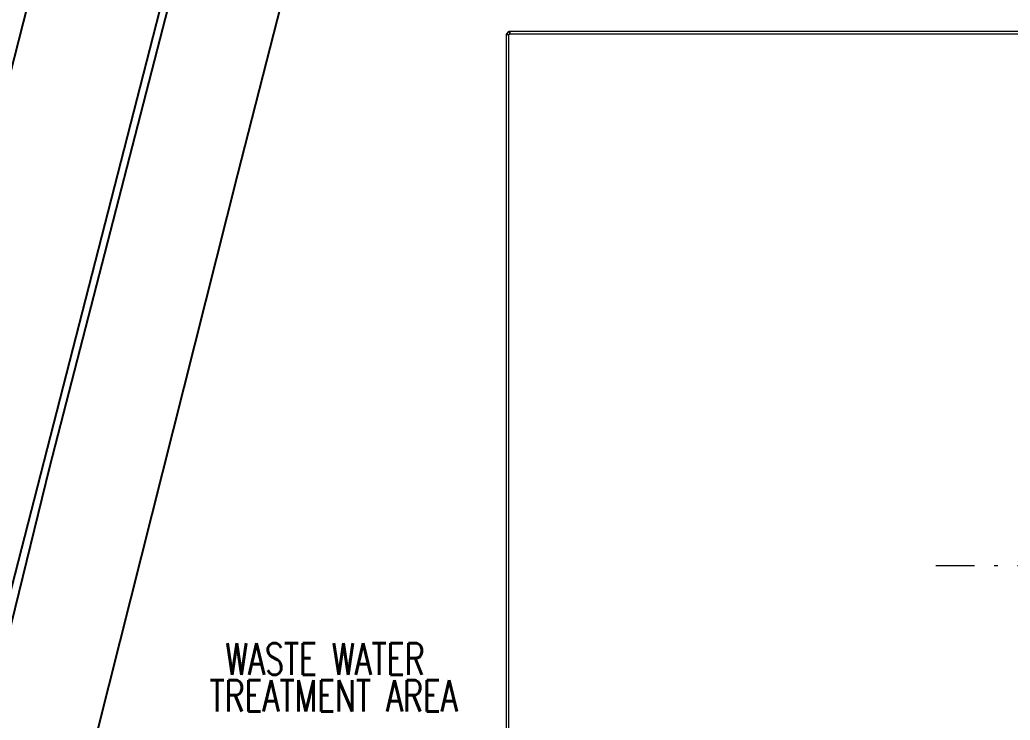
# Model space of a CAD drawing. Header units: inches. Extents: x -1128 to 651, y 96 to 845.
# Drawn here: x -1105 to -1079.54, y 699.24 to 717.26 of the extents above; entities that cross this region are included whole.
import ezdxf
from ezdxf.enums import TextEntityAlignment as Align

# ---------------------------------------------------------------- set-up
doc = ezdxf.new("R2010")
doc.units = ezdxf.units.IN
doc.header["$MEASUREMENT"] = 0
doc.linetypes.add('DASHDOT', pattern=[1, 0.5, -0.25, 0, -0.25])
doc.layers.add('Background Stuff', color=253, linetype='Continuous')
for name, color, linetype, lineweight in [('Cables', 7, 'Continuous', 0), ('Equipment', 7, 'Continuous', 0), ('Labels', 7, 'Continuous', 0), ('Layout', 6, 'Continuous', 18)]:
    doc.layers.add(name, color=color, linetype=linetype, lineweight=lineweight)
doc.styles.add('HZTXT', font='txt_qlt.shx', dxfattribs={"width": 0.7, "bigfont": 'hztxt.shx'})

msp = doc.modelspace()

# ---------------------------------------------------------------- linework, layer by layer
at = {"layer": 'Background Stuff'}
for p, q in [((-1104.228, 705.757), (-1097.696, 731.171)), ((-1111.394, 676.624), (-1104.228, 705.757))]:
    msp.add_line(p, q, dxfattribs=at)
for points in [[(-1080.97, 811.272), (-1101.076, 732.283), (-1107.954, 705.308), (-1115.215, 676.935)], [(-1077.683, 810.588), (-1097.957, 730.963), (-1111.891, 676.665)]]:
    msp.add_lwpolyline(points, dxfattribs=at)
at = {"layer": 'Background Stuff', "ltscale": 200}
msp.add_lwpolyline([(-913.176, 668.265), (-970.428, 672.119), (-970.416, 672.425), (-1066.033, 677.958), (-1107.665, 680.475), (-1099.4, 713.29), (-1094.57, 732.167), (-1094.213, 733.133), (-1093.815, 733.791), (-1093.318, 734.252), (-1093.088, 734.384), (-1088.696, 736.954), (-1081.839, 739.464), (-1082.048, 739.862), (-1077.724, 741.419)], dxfattribs=at)
at = {"layer": 'Cables', "color": 0, "linetype": 'Continuous', "lineweight": 0}
msp.add_line((-1092.401, 716.9), (-1092.401, 716.957), dxfattribs=at)
msp.add_lwpolyline([(-1092.401, 716.957), (-1092.425, 716.957), (-1092.487, 716.895), (-1092.487, 716.871), (-1092.487, 716.895), (-1092.425, 716.957)], close=True, dxfattribs=at)
msp.add_lwpolyline([(-1092.43, 716.871), (-1092.401, 716.9), (-1092.43, 716.871), (-1092.487, 716.871)], dxfattribs=at)
at = {"layer": 'Cables', "color": 0, "lineweight": 0}
for points in [[(-1092.487, 693.069), (-1092.487, 716.871)], [(-1092.43, 693.069), (-1092.43, 716.871)], [(-1092.401, 716.9), (-1064.397, 716.9)]]:
    msp.add_lwpolyline(points, dxfattribs=at)
for points, knots in [([(-1064.397, 716.957), (-1064.397, 716.957), (-1064.397, 716.9), (-1064.397, 716.9), (-1064.397, 716.9), (-1064.397, 716.957), (-1064.397, 716.957), (-1064.397, 716.957), (-1080.967, 716.957), (-1092.425, 716.957)], [0, 0, 0, 0, 1, 1, 1, 2, 2, 2, 2.654254, 2.654254, 2.654254, 2.654254]), ([(-1092.401, 716.9), (-1092.401, 716.9), (-1092.401, 716.957), (-1092.401, 716.957), (-1092.401, 716.957), (-1092.401, 716.9), (-1092.401, 716.9)], [0, 0, 0, 0, 1, 1, 1, 2, 2, 2, 2]), ([(-1092.401, 716.9), (-1092.401, 716.9), (-1092.401, 716.957), (-1092.401, 716.957), (-1092.401, 716.957), (-1092.401, 716.9), (-1092.401, 716.9)], [0, 0, 0, 0, 1, 1, 1, 2, 2, 2, 2])]:
    msp.add_open_spline(points, degree=3, knots=knots, dxfattribs=at)
at = {"layer": 'Equipment', "linetype": 'DASHDOT', "ltscale": 2}
msp.add_line((-1081.452, 703.218), (-1069.259, 703.218), dxfattribs=at)
at = {"layer": 'Layout', "const_width": 0.000902}
msp.add_lwpolyline([(-1085.283, 681.558), (-1085.283, 712.243), (-1065.428, 712.243), (-1065.428, 681.558), (-1085.283, 681.558)], dxfattribs=at)

# ---------------------------------------------------------------- texts
at = {"layer": 'Labels', "style": 'HZTXT', "width": 0.7}
for s, p in [('WASTE WATER ', (-1096.961, 700.413)), ('TREATMENT AREA', (-1096.93, 699.463))]:
    msp.add_text(s, height=0.80864, dxfattribs=at).set_placement(p, align=Align.CENTER)

doc.saveas('drawing.dxf')
